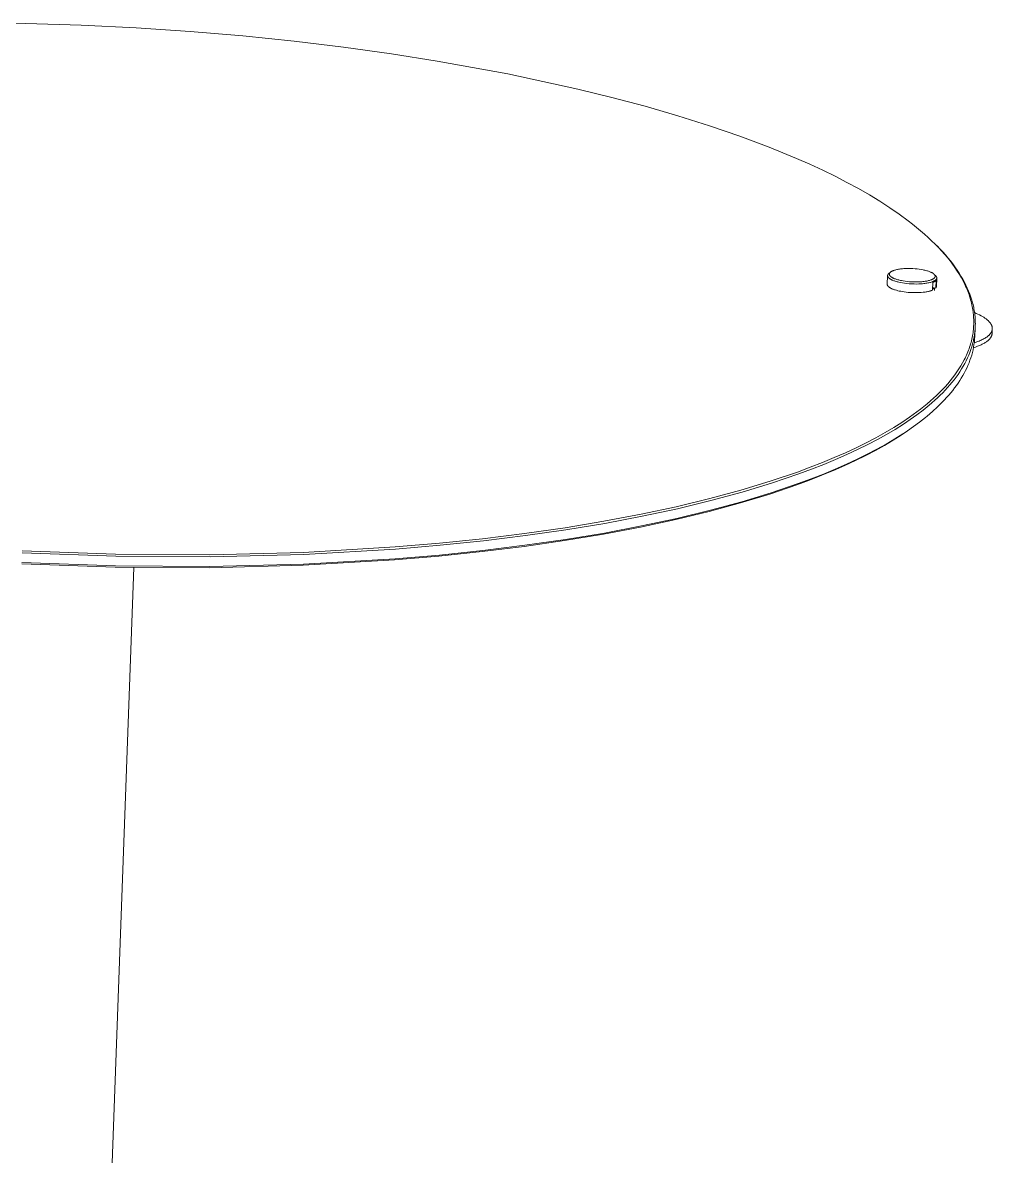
# Model space of a CAD drawing. Header units: millimetres. Extents: x 492 to 7139, y 278 to 5201.
# Drawn here: x 6331 to 6915, y 4344 to 5027 of the extents above; entities that cross this region are included whole.
import ezdxf

# ---------------------------------------------------------------- set-up
doc = ezdxf.new("R2010")
doc.units = ezdxf.units.MM
doc.layers.add('ZANO_R', color=7, linetype='Continuous', lineweight=0)

msp = doc.modelspace()

# ---------------------------------------------------------------- linework, layer by layer
at = {"layer": 'ZANO_R'}
for p, q in [((6298.96, 5026.68), (6332.69, 5026.23)), ((6332.69, 5026.23), (6366.19, 5025.17)), ((6366.19, 5025.17), (6399.27, 5023.54)), ((6399.27, 5023.54), (6431.76, 5021.36)), ((6431.76, 5021.36), (6463.5, 5018.67)), ((6463.5, 5018.67), (6494.35, 5015.5)), ((6494.35, 5015.5), (6524.2, 5011.9)), ((6524.2, 5011.9), (6552.94, 5007.92)), ((6552.94, 5007.92), (6580.49, 5003.59)), ((6580.49, 5003.59), (6623.17, 4995.81)), ((6623.17, 4995.81), (6665.2, 4986.72)), ((6665.2, 4986.72), (6685.76, 4981.68)), ((6685.76, 4981.68), (6705.91, 4976.31)), ((6705.91, 4976.31), (6725.54, 4970.62)), ((6725.54, 4970.62), (6744.56, 4964.62)), ((6744.56, 4964.62), (6762.89, 4958.32)), ((6762.89, 4958.32), (6780.42, 4951.74)), ((6780.42, 4951.74), (6797.07, 4944.88)), ((6797.07, 4944.88), (6805.04, 4941.35)), ((6805.04, 4941.35), (6812.76, 4937.77)), ((6812.76, 4937.77), (6820.21, 4934.13)), ((6820.21, 4934.13), (6827.39, 4930.44)), ((6827.39, 4930.44), (6834.29, 4926.69)), ((6834.29, 4926.69), (6840.9, 4922.9)), ((6840.9, 4922.9), (6847.21, 4919.06)), ((6847.21, 4919.06), (6853.21, 4915.18)), ((6853.21, 4915.18), (6858.9, 4911.27)), ((6858.9, 4911.27), (6864.27, 4907.32)), ((6864.27, 4907.32), (6866.83, 4905.34)), ((6866.83, 4905.34), (6869.31, 4903.34)), ((6869.31, 4903.34), (6871.71, 4901.35)), ((6871.71, 4901.35), (6874.02, 4899.34)), ((6874.02, 4899.34), (6876.25, 4897.33)), ((6876.25, 4897.33), (6878.39, 4895.32)), ((6878.39, 4895.32), (6880.45, 4893.3)), ((6880.45, 4893.3), (6882.43, 4891.27)), ((6881.13, 4892.61), (6881.61, 4892.13)), ((6883.36, 4890.33), (6881.61, 4892.13)), ((6882.43, 4891.27), (6884.31, 4889.25)), ((6885.04, 4888.53), (6883.36, 4890.33)), ((6884.31, 4889.25), (6886.11, 4887.22)), ((6886.66, 4886.72), (6885.04, 4888.53)), ((6886.11, 4887.22), (6887.83, 4885.19)), ((6888.2, 4884.91), (6886.66, 4886.72)), ((6887.83, 4885.19), (6889.45, 4883.15)), ((6889.68, 4883.1), (6888.2, 4884.91)), ((6854.69, 4877.04), (6854.85, 4877.11)), ((6854.85, 4877.11), (6855.02, 4877.18)), ((6855.02, 4877.18), (6855.19, 4877.26)), ((6855.19, 4877.26), (6855.38, 4877.33)), ((6855.38, 4877.33), (6855.57, 4877.4)), ((6855.57, 4877.4), (6855.97, 4877.53)), ((6855.97, 4877.53), (6856.41, 4877.66)), ((6856.41, 4877.66), (6856.88, 4877.78)), ((6856.88, 4877.78), (6857.37, 4877.9)), ((6857.37, 4877.9), (6857.9, 4878.01)), ((6857.9, 4878.01), (6858.45, 4878.11)), ((6858.45, 4878.11), (6859.02, 4878.2)), ((6859.02, 4878.2), (6859.62, 4878.29)), ((6859.62, 4878.29), (6860.24, 4878.36)), ((6860.24, 4878.36), (6860.88, 4878.43)), ((6860.88, 4878.43), (6861.54, 4878.48)), ((6861.54, 4878.48), (6862.89, 4878.55)), ((6862.89, 4878.55), (6864.27, 4878.59)), ((6864.27, 4878.59), (6865.66, 4878.57)), ((6865.66, 4878.57), (6867.04, 4878.52)), ((6867.04, 4878.52), (6868.39, 4878.43)), ((6868.39, 4878.43), (6869.7, 4878.31)), ((6869.7, 4878.31), (6870.93, 4878.16)), ((6870.93, 4878.16), (6872.1, 4877.98)), ((6872.1, 4877.98), (6873.22, 4877.77)), ((6873.22, 4877.77), (6873.77, 4877.66)), ((6873.77, 4877.66), (6874.32, 4877.53)), ((6874.32, 4877.53), (6874.86, 4877.4)), ((6874.86, 4877.4), (6875.39, 4877.26)), ((6875.39, 4877.26), (6875.9, 4877.11)), ((6875.9, 4877.11), (6876.4, 4876.95)), ((6889.45, 4883.15), (6890.99, 4881.12)), ((6891.09, 4881.29), (6889.68, 4883.1)), ((6890.99, 4881.12), (6892.44, 4879.08)), ((6892.42, 4879.48), (6891.09, 4881.29)), ((6893.69, 4877.66), (6892.42, 4879.48)), ((6892.44, 4879.08), (6893.81, 4877.04)), ((6894.89, 4875.85), (6893.69, 4877.66)), ((6851.62, 4869.09), (6851.86, 4874.24)), ((6851.87, 4874.33), (6851.86, 4874.31)), ((6851.86, 4874.31), (6851.86, 4874.28)), ((6851.86, 4874.28), (6851.86, 4874.25)), ((6851.86, 4874.25), (6851.86, 4874.23)), ((6851.86, 4874.23), (6851.86, 4874.2)), ((6851.86, 4874.2), (6851.86, 4874.18)), ((6851.86, 4874.18), (6851.87, 4874.15)), ((6851.88, 4874.43), (6851.87, 4874.41)), ((6851.87, 4874.41), (6851.87, 4874.38)), ((6851.87, 4874.38), (6851.87, 4874.36)), ((6851.87, 4874.36), (6851.87, 4874.33)), ((6851.87, 4874.15), (6851.87, 4874.13)), ((6851.87, 4874.13), (6851.87, 4874.1)), ((6851.87, 4874.1), (6851.87, 4874.08)), ((6851.87, 4874.08), (6851.88, 4874.05)), ((6851.89, 4874.48), (6851.88, 4874.46)), ((6851.88, 4874.46), (6851.88, 4874.43)), ((6851.88, 4874.05), (6851.88, 4874.03)), ((6851.88, 4874.03), (6851.88, 4874)), ((6851.88, 4874), (6851.89, 4873.97)), ((6851.9, 4874.53), (6851.89, 4874.51)), ((6851.89, 4874.51), (6851.89, 4874.48)), ((6851.89, 4873.97), (6851.9, 4873.95)), ((6851.91, 4874.58), (6851.9, 4874.55)), ((6851.9, 4874.55), (6851.9, 4874.53)), ((6851.9, 4873.95), (6851.9, 4873.92)), ((6851.9, 4873.92), (6851.91, 4873.9)), ((6851.92, 4874.6), (6851.91, 4874.58)), ((6851.91, 4873.9), (6851.92, 4873.87)), ((6851.93, 4874.63), (6851.92, 4874.6)), ((6851.92, 4873.87), (6851.92, 4873.84)), ((6851.92, 4873.84), (6851.93, 4873.82)), ((6851.94, 4874.68), (6851.93, 4874.65)), ((6851.93, 4874.65), (6851.93, 4874.63)), ((6851.93, 4873.82), (6851.94, 4873.79)), ((6851.95, 4874.7), (6851.94, 4874.68)), ((6851.94, 4873.79), (6851.95, 4873.77)), ((6851.96, 4874.72), (6851.95, 4874.7)), ((6851.95, 4873.77), (6851.96, 4873.74)), ((6851.97, 4874.75), (6851.96, 4874.72)), ((6851.96, 4873.74), (6851.98, 4873.69)), ((6851.99, 4874.8), (6851.97, 4874.75)), ((6851.98, 4873.69), (6852, 4873.64)), ((6852.01, 4874.84), (6851.99, 4874.8)), ((6852, 4873.64), (6852.03, 4873.58)), ((6852.04, 4874.89), (6852.01, 4874.84)), ((6852.03, 4873.58), (6852.06, 4873.53)), ((6852.07, 4874.94), (6852.04, 4874.89)), ((6852.06, 4873.53), (6852.09, 4873.48)), ((6852.1, 4874.98), (6852.07, 4874.94)), ((6852.09, 4873.48), (6852.12, 4873.43)), ((6852.13, 4875.03), (6852.1, 4874.98)), ((6852.12, 4873.43), (6852.15, 4873.37)), ((6852.16, 4875.08), (6852.13, 4875.03)), ((6852.15, 4873.37), (6852.19, 4873.32)), ((6852.19, 4875.12), (6852.16, 4875.08)), ((6852.23, 4875.17), (6852.19, 4875.12)), ((6852.19, 4873.32), (6852.23, 4873.27)), ((6852.26, 4875.21), (6852.23, 4875.17)), ((6852.23, 4873.27), (6852.27, 4873.21)), ((6852.3, 4875.26), (6852.26, 4875.21)), ((6852.27, 4873.21), (6852.31, 4873.16)), ((6852.34, 4875.3), (6852.3, 4875.26)), ((6852.31, 4873.16), (6852.36, 4873.11)), ((6852.38, 4875.35), (6852.34, 4875.3)), ((6852.36, 4873.11), (6852.41, 4873.06)), ((6852.43, 4875.39), (6852.38, 4875.35)), ((6852.41, 4873.06), (6852.45, 4873)), ((6852.47, 4875.43), (6852.43, 4875.39)), ((6852.45, 4873), (6852.51, 4872.95)), ((6852.52, 4875.47), (6852.47, 4875.43)), ((6852.51, 4872.95), (6852.56, 4872.9)), ((6852.57, 4875.52), (6852.52, 4875.47)), ((6852.56, 4872.9), (6852.62, 4872.85)), ((6852.62, 4875.56), (6852.57, 4875.52)), ((6852.62, 4875.56), (6853.56, 4876.34)), ((6852.62, 4872.85), (6852.67, 4872.79)), ((6852.67, 4872.79), (6852.73, 4872.74)), ((6852.73, 4872.74), (6852.8, 4872.69)), ((6852.8, 4872.69), (6852.93, 4872.59)), ((6852.89, 4875.19), (6852.9, 4875.22)), ((6852.89, 4875.17), (6852.89, 4875.19)), ((6852.89, 4875.14), (6852.89, 4875.17)), ((6852.89, 4875.12), (6852.89, 4875.14)), ((6852.89, 4875.09), (6852.89, 4875.12)), ((6852.9, 4875.07), (6852.89, 4875.09)), ((6852.9, 4875.29), (6852.91, 4875.32)), ((6852.9, 4875.27), (6852.9, 4875.29)), ((6852.9, 4875.24), (6852.9, 4875.27)), ((6852.9, 4875.22), (6852.9, 4875.24)), ((6852.9, 4875.04), (6852.9, 4875.07)), ((6852.9, 4875.02), (6852.9, 4875.04)), ((6852.9, 4874.99), (6852.9, 4875.02)), ((6852.91, 4874.96), (6852.9, 4874.99)), ((6852.91, 4875.34), (6852.92, 4875.36)), ((6852.91, 4875.32), (6852.91, 4875.34)), ((6852.91, 4874.94), (6852.91, 4874.96)), ((6852.91, 4874.91), (6852.91, 4874.94)), ((6852.92, 4874.89), (6852.91, 4874.91)), ((6852.92, 4875.39), (6852.93, 4875.41)), ((6852.92, 4875.36), (6852.92, 4875.39)), ((6852.93, 4874.86), (6852.92, 4874.89)), ((6852.93, 4875.44), (6852.94, 4875.46)), ((6852.93, 4875.41), (6852.93, 4875.44)), ((6852.93, 4874.84), (6852.93, 4874.86)), ((6852.94, 4874.81), (6852.93, 4874.84)), ((6852.93, 4872.59), (6853.06, 4872.48)), ((6852.94, 4875.46), (6852.95, 4875.49)), ((6852.95, 4874.79), (6852.94, 4874.81)), ((6852.95, 4875.51), (6852.96, 4875.53)), ((6852.95, 4875.49), (6852.95, 4875.51)), ((6852.95, 4874.76), (6852.95, 4874.79)), ((6852.96, 4874.73), (6852.95, 4874.76)), ((6852.96, 4875.53), (6852.97, 4875.56)), ((6852.97, 4874.71), (6852.96, 4874.73)), ((6852.97, 4875.56), (6852.98, 4875.58)), ((6852.98, 4874.68), (6852.97, 4874.71)), ((6852.98, 4875.58), (6852.99, 4875.61)), ((6852.99, 4874.66), (6852.98, 4874.68)), ((6852.99, 4875.61), (6853, 4875.63)), ((6853, 4874.63), (6852.99, 4874.66)), ((6853, 4875.63), (6853.01, 4875.65)), ((6853.01, 4874.61), (6853, 4874.63)), ((6853.01, 4875.65), (6853.02, 4875.68)), ((6853.03, 4874.58), (6853.01, 4874.61)), ((6853.02, 4875.68), (6853.03, 4875.7)), ((6853.03, 4875.7), (6853.04, 4875.72)), ((6853.05, 4874.53), (6853.03, 4874.58)), ((6853.04, 4875.72), (6853.07, 4875.77)), ((6853.08, 4874.48), (6853.05, 4874.53)), ((6853.06, 4872.48), (6853.21, 4872.38)), ((6853.07, 4875.77), (6853.1, 4875.82)), ((6853.11, 4874.42), (6853.08, 4874.48)), ((6853.1, 4875.82), (6853.13, 4875.86)), ((6853.14, 4874.37), (6853.11, 4874.42)), ((6853.13, 4875.86), (6853.16, 4875.91)), ((6853.17, 4874.32), (6853.14, 4874.37)), ((6853.16, 4875.91), (6853.19, 4875.95)), ((6853.21, 4874.27), (6853.17, 4874.32)), ((6853.19, 4875.95), (6853.22, 4876)), ((6853.25, 4874.21), (6853.21, 4874.27)), ((6853.21, 4872.38), (6853.37, 4872.28)), ((6853.22, 4876), (6853.26, 4876.04)), ((6853.29, 4874.16), (6853.25, 4874.21)), ((6853.26, 4876.04), (6853.3, 4876.09)), ((6853.34, 4874.11), (6853.29, 4874.16)), ((6853.3, 4876.09), (6853.34, 4876.13)), ((6853.34, 4876.13), (6853.38, 4876.17)), ((6853.38, 4874.06), (6853.34, 4874.11)), ((6853.37, 4872.28), (6853.53, 4872.18)), ((6853.38, 4876.17), (6853.42, 4876.22)), ((6853.43, 4874.01), (6853.38, 4874.06)), ((6853.42, 4876.22), (6853.47, 4876.26)), ((6853.48, 4873.95), (6853.43, 4874.01)), ((6853.47, 4876.26), (6853.51, 4876.3)), ((6853.53, 4873.9), (6853.48, 4873.95)), ((6853.51, 4876.3), (6853.56, 4876.34)), ((6853.59, 4873.85), (6853.53, 4873.9)), ((6853.53, 4872.18), (6853.7, 4872.08)), ((6853.56, 4876.34), (6853.61, 4876.39)), ((6853.64, 4873.8), (6853.59, 4873.85)), ((6853.61, 4876.39), (6853.66, 4876.43)), ((6853.7, 4873.75), (6853.64, 4873.8)), ((6853.66, 4876.43), (6853.71, 4876.47)), ((6853.76, 4873.7), (6853.7, 4873.75)), ((6853.7, 4872.08), (6853.87, 4871.98)), ((6853.71, 4876.47), (6853.77, 4876.51)), ((6853.83, 4873.64), (6853.76, 4873.7)), ((6853.77, 4876.51), (6853.88, 4876.59)), ((6853.89, 4873.59), (6853.83, 4873.64)), ((6853.87, 4871.98), (6854.06, 4871.88)), ((6853.88, 4876.59), (6854, 4876.66)), ((6854.03, 4873.49), (6853.89, 4873.59)), ((6854, 4876.66), (6854.12, 4876.74)), ((6854.18, 4873.39), (6854.03, 4873.49)), ((6854.06, 4871.88), (6854.25, 4871.78)), ((6854.12, 4876.74), (6854.25, 4876.82)), ((6854.33, 4873.29), (6854.18, 4873.39)), ((6854.25, 4876.82), (6854.39, 4876.89)), ((6854.25, 4871.78), (6854.45, 4871.69)), ((6854.5, 4873.19), (6854.33, 4873.29)), ((6854.39, 4876.89), (6854.53, 4876.96)), ((6854.45, 4871.69), (6854.65, 4871.59)), ((6854.67, 4873.09), (6854.5, 4873.19)), ((6854.53, 4876.96), (6854.69, 4877.04)), ((6854.65, 4871.59), (6855.08, 4871.41)), ((6854.85, 4872.99), (6854.67, 4873.09)), ((6855.03, 4872.9), (6854.85, 4872.99)), ((6855.22, 4872.8), (6855.03, 4872.9)), ((6855.08, 4871.41), (6855.54, 4871.23)), ((6855.42, 4872.71), (6855.22, 4872.8)), ((6855.63, 4872.62), (6855.42, 4872.71)), ((6855.54, 4871.23), (6856.01, 4871.06)), ((6856.06, 4872.44), (6855.63, 4872.62)), ((6856.01, 4871.06), (6856.5, 4870.9)), ((6856.52, 4872.26), (6856.06, 4872.44)), ((6856.5, 4870.9), (6857.01, 4870.74)), ((6857, 4872.1), (6856.52, 4872.26)), ((6857.5, 4871.94), (6857, 4872.1)), ((6857.01, 4870.74), (6857.54, 4870.59)), ((6858.01, 4871.79), (6857.5, 4871.94)), ((6857.54, 4870.59), (6858.07, 4870.45)), ((6858.54, 4871.65), (6858.01, 4871.79)), ((6858.07, 4870.45), (6858.62, 4870.32)), ((6859.08, 4871.51), (6858.54, 4871.65)), ((6858.62, 4870.32), (6859.74, 4870.08)), ((6859.63, 4871.39), (6859.08, 4871.51)), ((6860.18, 4871.27), (6859.63, 4871.39)), ((6861.3, 4871.07), (6860.18, 4871.27)), ((6862.47, 4870.89), (6861.3, 4871.07)), ((6863.71, 4870.73), (6862.47, 4870.89)), ((6865.01, 4870.61), (6863.71, 4870.73)), ((6866.36, 4870.52), (6865.01, 4870.61)), ((6867.75, 4870.47), (6866.36, 4870.52)), ((6869.14, 4870.46), (6867.75, 4870.47)), ((6870.53, 4870.49), (6869.14, 4870.46)), ((6871.88, 4870.56), (6870.53, 4870.49)), ((6872.53, 4870.62), (6871.88, 4870.56)), ((6873.17, 4870.68), (6872.53, 4870.62)), ((6873.79, 4870.76), (6873.17, 4870.68)), ((6874.39, 4870.84), (6873.79, 4870.76)), ((6874.97, 4870.93), (6874.39, 4870.84)), ((6875.52, 4871.03), (6874.97, 4870.93)), ((6876.04, 4871.14), (6875.52, 4871.03)), ((6876.54, 4871.26), (6876.04, 4871.14)), ((6876.4, 4876.95), (6876.87, 4876.78)), ((6877.01, 4871.39), (6876.54, 4871.26)), ((6876.87, 4876.78), (6877.33, 4876.61)), ((6877.44, 4871.52), (6877.01, 4871.39)), ((6877.33, 4876.61), (6877.76, 4876.43)), ((6877.85, 4871.65), (6877.44, 4871.52)), ((6877.7, 4870.21), (6878.17, 4870.35)), ((6877.76, 4876.43), (6877.97, 4876.34)), ((6878.04, 4871.72), (6877.85, 4871.65)), ((6877.97, 4876.34), (6878.17, 4876.25)), ((6878.22, 4871.79), (6878.04, 4871.72)), ((6878.17, 4876.25), (6878.37, 4876.15)), ((6878.17, 4870.35), (6878.6, 4870.5)), ((6878.4, 4871.86), (6878.22, 4871.79)), ((6878.37, 4876.15), (6878.55, 4876.06)), ((6878.57, 4871.93), (6878.4, 4871.86)), ((6878.55, 4876.06), (6878.73, 4875.96)), ((6878.73, 4872.01), (6878.57, 4871.93)), ((6878.6, 4870.5), (6878.81, 4870.57)), ((6878.73, 4875.96), (6878.9, 4875.86)), ((6878.88, 4872.08), (6878.73, 4872.01)), ((6878.81, 4870.57), (6879, 4870.65)), ((6879.03, 4872.16), (6878.88, 4872.08)), ((6878.88, 4865.49), (6879.11, 4870.22)), ((6878.9, 4875.86), (6879.06, 4875.76)), ((6879, 4870.65), (6879.19, 4870.72)), ((6879.16, 4872.23), (6879.03, 4872.16)), ((6879.06, 4875.76), (6879.22, 4875.66)), ((6879.11, 4870.22), (6879.26, 4870.28)), ((6879.29, 4872.31), (6879.16, 4872.23)), ((6879.19, 4870.72), (6879.37, 4870.8)), ((6879.22, 4875.66), (6879.37, 4875.56)), ((6879.26, 4870.28), (6879.41, 4870.35)), ((6879.42, 4872.38), (6879.29, 4872.31)), ((6879.37, 4875.56), (6879.5, 4875.46)), ((6879.37, 4870.8), (6879.54, 4870.88)), ((6879.41, 4870.35), (6879.56, 4870.41)), ((6879.53, 4872.46), (6879.42, 4872.38)), ((6879.5, 4875.46), (6879.57, 4875.4)), ((6879.64, 4872.54), (6879.53, 4872.46)), ((6879.54, 4870.88), (6879.71, 4870.96)), ((6879.56, 4870.41), (6879.71, 4870.49)), ((6879.57, 4875.4), (6879.63, 4875.35)), ((6879.63, 4875.35), (6879.7, 4875.3)), ((6879.7, 4872.58), (6879.64, 4872.54)), ((6879.7, 4875.3), (6879.76, 4875.25)), ((6879.75, 4872.62), (6879.7, 4872.58)), ((6879.71, 4870.96), (6879.86, 4871.04)), ((6879.71, 4870.49), (6879.86, 4870.56)), ((6879.8, 4872.66), (6879.75, 4872.62)), ((6879.76, 4875.25), (6879.81, 4875.2)), ((6879.85, 4872.7), (6879.8, 4872.66)), ((6879.81, 4875.2), (6879.87, 4875.15)), ((6879.9, 4872.75), (6879.85, 4872.7)), ((6879.86, 4871.04), (6880.01, 4871.12)), ((6879.86, 4870.56), (6880, 4870.64)), ((6879.87, 4875.15), (6879.92, 4875.09)), ((6879.94, 4872.79), (6879.9, 4872.75)), ((6879.92, 4875.09), (6879.97, 4875.04)), ((6879.99, 4872.83), (6879.94, 4872.79)), ((6879.97, 4875.04), (6880.82, 4874.19)), ((6879.97, 4875.04), (6880.02, 4874.99)), ((6880.03, 4872.87), (6879.99, 4872.83)), ((6880, 4870.64), (6880.14, 4870.73)), ((6880.01, 4871.12), (6880.15, 4871.2)), ((6880.02, 4874.99), (6880.06, 4874.94)), ((6880.07, 4872.92), (6880.03, 4872.87)), ((6880.06, 4874.94), (6880.11, 4874.89)), ((6880.11, 4872.96), (6880.07, 4872.92)), ((6880.11, 4874.89), (6880.15, 4874.83)), ((6880.15, 4873.01), (6880.11, 4872.96)), ((6880.14, 4870.73), (6880.28, 4870.82)), ((6880.15, 4874.83), (6880.19, 4874.78)), ((6880.19, 4873.05), (6880.15, 4873.01)), ((6880.15, 4871.2), (6880.28, 4871.28)), ((6880.19, 4874.78), (6880.23, 4874.73)), ((6880.22, 4873.09), (6880.19, 4873.05)), ((6880.25, 4873.14), (6880.22, 4873.09)), ((6880.23, 4874.73), (6880.26, 4874.68)), ((6880.28, 4873.19), (6880.25, 4873.14)), ((6880.26, 4874.68), (6880.29, 4874.63)), ((6880.31, 4873.23), (6880.28, 4873.19)), ((6880.28, 4871.28), (6880.39, 4871.36)), ((6880.28, 4870.82), (6880.41, 4870.92)), ((6880.29, 4874.63), (6880.32, 4874.57)), ((6880.34, 4873.28), (6880.31, 4873.23)), ((6880.32, 4874.57), (6880.35, 4874.52)), ((6880.36, 4873.32), (6880.34, 4873.28)), ((6880.35, 4874.52), (6880.38, 4874.47)), ((6880.38, 4873.35), (6880.36, 4873.32)), ((6880.38, 4874.47), (6880.39, 4874.44)), ((6880.39, 4873.37), (6880.38, 4873.35)), ((6880.39, 4874.44), (6880.4, 4874.42)), ((6880.4, 4873.4), (6880.39, 4873.37)), ((6880.39, 4871.36), (6880.5, 4871.43)), ((6880.4, 4874.42), (6880.41, 4874.39)), ((6880.41, 4873.42), (6880.4, 4873.4)), ((6880.41, 4874.39), (6880.42, 4874.37)), ((6880.42, 4873.44), (6880.41, 4873.42)), ((6880.41, 4870.92), (6880.54, 4871.02)), ((6880.42, 4874.37), (6880.43, 4874.34)), ((6880.43, 4873.47), (6880.42, 4873.44)), ((6880.43, 4874.34), (6880.44, 4874.31)), ((6880.44, 4873.49), (6880.43, 4873.47)), ((6880.44, 4874.31), (6880.45, 4874.29)), ((6880.45, 4873.51), (6880.44, 4873.49)), ((6880.45, 4874.29), (6880.46, 4874.26)), ((6880.46, 4873.56), (6880.45, 4873.54)), ((6880.45, 4873.54), (6880.45, 4873.51)), ((6880.46, 4874.26), (6880.47, 4874.24)), ((6880.47, 4873.59), (6880.46, 4873.56)), ((6880.47, 4874.24), (6880.47, 4874.21)), ((6880.47, 4874.21), (6880.48, 4874.19)), ((6880.48, 4873.61), (6880.47, 4873.59)), ((6880.48, 4874.19), (6880.48, 4874.16)), ((6880.48, 4874.16), (6880.49, 4874.14)), ((6880.49, 4873.66), (6880.48, 4873.64)), ((6880.48, 4873.64), (6880.48, 4873.61)), ((6880.49, 4874.14), (6880.49, 4874.11)), ((6880.49, 4874.11), (6880.5, 4874.08)), ((6880.5, 4873.71), (6880.49, 4873.68)), ((6880.49, 4873.68), (6880.49, 4873.66)), ((6880.5, 4874.08), (6880.5, 4874.06)), ((6880.5, 4874.06), (6880.51, 4874.03)), ((6880.51, 4873.78), (6880.5, 4873.76)), ((6880.5, 4873.76), (6880.5, 4873.73)), ((6880.5, 4873.73), (6880.5, 4873.71)), ((6880.5, 4871.43), (6880.6, 4871.51)), ((6880.51, 4874.03), (6880.51, 4874.01)), ((6880.51, 4874.01), (6880.51, 4873.98)), ((6880.51, 4873.98), (6880.51, 4873.96)), ((6880.51, 4873.96), (6880.51, 4873.93)), ((6880.51, 4873.93), (6880.51, 4873.91)), ((6880.51, 4873.91), (6880.51, 4873.88)), ((6880.51, 4873.88), (6880.51, 4873.86)), ((6880.51, 4873.86), (6880.51, 4873.83)), ((6880.51, 4873.83), (6880.51, 4873.81)), ((6880.51, 4873.81), (6880.51, 4873.78)), ((6880.54, 4871.02), (6880.67, 4871.12)), ((6880.6, 4871.51), (6880.7, 4871.59)), ((6880.67, 4871.12), (6880.79, 4871.23)), ((6880.7, 4871.59), (6880.75, 4871.63)), ((6880.75, 4871.63), (6880.79, 4871.67)), ((6880.79, 4871.67), (6880.83, 4871.71)), ((6880.79, 4871.23), (6880.91, 4871.34)), ((6881.03, 4871.46), (6880.81, 4866.73)), ((6880.87, 4874.14), (6880.82, 4874.19)), ((6880.83, 4871.71), (6880.88, 4871.75)), ((6880.92, 4874.09), (6880.87, 4874.14)), ((6880.88, 4871.75), (6880.92, 4871.79)), ((6880.91, 4871.34), (6881.03, 4871.46)), ((6880.96, 4874.04), (6880.92, 4874.09)), ((6880.92, 4871.79), (6880.96, 4871.83)), ((6881, 4873.99), (6880.96, 4874.04)), ((6880.96, 4871.83), (6881, 4871.87)), ((6881.04, 4873.94), (6881, 4873.99)), ((6881, 4871.87), (6881.03, 4871.91)), ((6881.03, 4871.91), (6881.07, 4871.96)), ((6881.08, 4873.89), (6881.04, 4873.94)), ((6881.07, 4871.96), (6881.11, 4872)), ((6881.12, 4873.84), (6881.08, 4873.89)), ((6881.11, 4872), (6881.14, 4872.04)), ((6881.15, 4873.79), (6881.12, 4873.84)), ((6881.14, 4872.04), (6881.17, 4872.08)), ((6881.19, 4873.74), (6881.15, 4873.79)), ((6881.17, 4872.08), (6881.2, 4872.13)), ((6881.22, 4873.69), (6881.19, 4873.74)), ((6881.2, 4872.13), (6881.23, 4872.17)), ((6881.45, 4872.81), (6881.21, 4867.65)), ((6881.25, 4873.64), (6881.22, 4873.69)), ((6881.23, 4872.17), (6881.25, 4872.22)), ((6881.27, 4873.59), (6881.25, 4873.64)), ((6881.25, 4872.22), (6881.28, 4872.26)), ((6881.3, 4873.54), (6881.27, 4873.59)), ((6881.28, 4872.26), (6881.3, 4872.3)), ((6881.32, 4873.49), (6881.3, 4873.54)), ((6881.3, 4872.3), (6881.32, 4872.35)), ((6881.34, 4873.44), (6881.32, 4873.49)), ((6881.32, 4872.35), (6881.34, 4872.39)), ((6881.36, 4873.39), (6881.34, 4873.44)), ((6881.34, 4872.39), (6881.36, 4872.44)), ((6881.38, 4873.34), (6881.36, 4873.39)), ((6881.36, 4872.44), (6881.38, 4872.49)), ((6881.4, 4873.29), (6881.38, 4873.34)), ((6881.38, 4872.49), (6881.39, 4872.51)), ((6881.39, 4872.51), (6881.4, 4872.53)), ((6881.4, 4873.27), (6881.4, 4873.29)), ((6881.41, 4873.25), (6881.4, 4873.27)), ((6881.4, 4872.55), (6881.41, 4872.58)), ((6881.4, 4872.53), (6881.4, 4872.55)), ((6881.42, 4873.22), (6881.41, 4873.25)), ((6881.41, 4872.6), (6881.42, 4872.62)), ((6881.41, 4872.58), (6881.41, 4872.6)), ((6881.42, 4873.2), (6881.42, 4873.22)), ((6881.43, 4873.17), (6881.42, 4873.2)), ((6881.42, 4872.62), (6881.43, 4872.65)), ((6881.43, 4873.15), (6881.43, 4873.17)), ((6881.44, 4873.12), (6881.43, 4873.15)), ((6881.43, 4872.69), (6881.44, 4872.72)), ((6881.43, 4872.67), (6881.43, 4872.69)), ((6881.43, 4872.65), (6881.43, 4872.67)), ((6881.44, 4873.1), (6881.44, 4873.12)), ((6881.44, 4873.08), (6881.44, 4873.1)), ((6881.45, 4873.05), (6881.44, 4873.08)), ((6881.44, 4872.74), (6881.45, 4872.76)), ((6881.44, 4872.72), (6881.44, 4872.74)), ((6881.45, 4873.03), (6881.45, 4873.05)), ((6881.45, 4873), (6881.45, 4873.03)), ((6881.45, 4872.98), (6881.45, 4873)), ((6881.45, 4872.95), (6881.45, 4872.98)), ((6881.45, 4872.93), (6881.45, 4872.95)), ((6881.45, 4872.91), (6881.45, 4872.93)), ((6881.45, 4872.88), (6881.45, 4872.91)), ((6881.45, 4872.86), (6881.45, 4872.88)), ((6881.45, 4872.84), (6881.45, 4872.86)), ((6881.45, 4872.81), (6881.45, 4872.84)), ((6881.45, 4872.79), (6881.45, 4872.81)), ((6881.45, 4872.76), (6881.45, 4872.79)), ((6893.81, 4877.04), (6895.08, 4875.01)), ((6896.02, 4874.04), (6894.89, 4875.85)), ((6895.08, 4875.01), (6896.27, 4872.97)), ((6897.08, 4872.22), (6896.02, 4874.04)), ((6896.27, 4872.97), (6897.37, 4870.93)), ((6898.08, 4870.41), (6897.08, 4872.22)), ((6897.37, 4870.93), (6898.38, 4868.9)), ((6899, 4868.6), (6898.08, 4870.41)), ((6851.62, 4869.09), (6851.62, 4869.05)), ((6851.62, 4869.05), (6851.62, 4869.01)), ((6851.62, 4869.01), (6851.62, 4868.97)), ((6851.62, 4868.97), (6851.63, 4868.93)), ((6851.63, 4868.93), (6851.63, 4868.88)), ((6851.63, 4868.88), (6851.63, 4868.84)), ((6851.63, 4868.84), (6851.64, 4868.8)), ((6851.64, 4868.8), (6851.65, 4868.76)), ((6851.65, 4868.76), (6851.66, 4868.72)), ((6851.66, 4868.72), (6851.67, 4868.68)), ((6851.67, 4868.68), (6851.68, 4868.64)), ((6851.68, 4868.64), (6851.69, 4868.6)), ((6851.69, 4868.6), (6851.71, 4868.56)), ((6851.71, 4868.56), (6851.72, 4868.52)), ((6851.72, 4868.52), (6851.74, 4868.48)), ((6851.74, 4868.48), (6851.76, 4868.44)), ((6851.76, 4868.44), (6851.78, 4868.39)), ((6851.78, 4868.39), (6851.8, 4868.35)), ((6851.8, 4868.35), (6851.82, 4868.31)), ((6851.82, 4868.31), (6851.85, 4868.27)), ((6851.85, 4868.27), (6851.87, 4868.23)), ((6851.87, 4868.23), (6851.9, 4868.19)), ((6851.9, 4868.19), (6851.92, 4868.15)), ((6851.92, 4868.15), (6851.95, 4868.1)), ((6851.95, 4868.1), (6851.98, 4868.06)), ((6851.98, 4868.06), (6852.02, 4868.02)), ((6852.02, 4868.02), (6852.05, 4867.98)), ((6852.05, 4867.98), (6852.08, 4867.94)), ((6852.08, 4867.94), (6852.12, 4867.9)), ((6852.12, 4867.9), (6852.16, 4867.85)), ((6852.16, 4867.85), (6852.23, 4867.77)), ((6852.23, 4867.77), (6852.32, 4867.69)), ((6852.32, 4867.69), (6852.41, 4867.61)), ((6852.41, 4867.61), (6852.5, 4867.52)), ((6852.5, 4867.52), (6852.6, 4867.44)), ((6852.6, 4867.44), (6852.7, 4867.36)), ((6852.7, 4867.36), (6852.81, 4867.28)), ((6852.81, 4867.28), (6852.93, 4867.2)), ((6852.93, 4867.2), (6853.05, 4867.12)), ((6853.05, 4867.12), (6853.17, 4867.04)), ((6853.17, 4867.04), (6853.3, 4866.96)), ((6853.3, 4866.96), (6853.43, 4866.88)), ((6853.43, 4866.88), (6853.57, 4866.8)), ((6853.57, 4866.8), (6853.86, 4866.65)), ((6853.86, 4866.65), (6854.17, 4866.5)), ((6854.17, 4866.5), (6854.49, 4866.35)), ((6854.49, 4866.35), (6854.83, 4866.2)), ((6854.83, 4866.2), (6855.19, 4866.06)), ((6855.19, 4866.06), (6855.55, 4865.93)), ((6855.55, 4865.93), (6855.93, 4865.79)), ((6855.93, 4865.79), (6856.32, 4865.67)), ((6856.32, 4865.67), (6857.14, 4865.42)), ((6857.14, 4865.42), (6857.98, 4865.2)), ((6857.98, 4865.2), (6858.85, 4865)), ((6858.85, 4865), (6859.73, 4864.82)), ((6859.73, 4864.82), (6860.63, 4864.66)), ((6859.74, 4870.08), (6860.87, 4869.87)), ((6860.63, 4864.66), (6861.76, 4864.48)), ((6860.87, 4869.87), (6862.12, 4869.68)), ((6861.76, 4864.48), (6862.96, 4864.33)), ((6862.12, 4869.68), (6863.45, 4869.51)), ((6862.96, 4864.33), (6864.21, 4864.2)), ((6863.45, 4869.51), (6864.84, 4869.38)), ((6864.21, 4864.2), (6865.5, 4864.11)), ((6864.84, 4869.38), (6866.29, 4869.29)), ((6865.5, 4864.11), (6866.82, 4864.04)), ((6866.29, 4869.29), (6867.78, 4869.23)), ((6866.82, 4864.04), (6868.15, 4864.01)), ((6867.78, 4869.23), (6869.27, 4869.22)), ((6868.15, 4864.01), (6869.48, 4864.01)), ((6869.27, 4869.22), (6870.75, 4869.25)), ((6869.48, 4864.01), (6870.79, 4864.05)), ((6870.75, 4869.25), (6872.2, 4869.33)), ((6870.79, 4864.05), (6872.06, 4864.13)), ((6872.06, 4864.13), (6873.28, 4864.24)), ((6872.2, 4869.33), (6872.91, 4869.39)), ((6872.91, 4869.39), (6873.59, 4869.46)), ((6873.28, 4864.24), (6874.44, 4864.39)), ((6873.59, 4869.46), (6874.26, 4869.54)), ((6874.26, 4869.54), (6874.9, 4869.63)), ((6874.44, 4864.39), (6874.99, 4864.47)), ((6874.9, 4869.63), (6875.51, 4869.73)), ((6874.99, 4864.47), (6875.51, 4864.56)), ((6875.51, 4869.73), (6876.1, 4869.84)), ((6875.51, 4864.56), (6876.02, 4864.66)), ((6876.02, 4864.66), (6876.5, 4864.76)), ((6876.1, 4869.84), (6876.67, 4869.96)), ((6876.5, 4864.76), (6876.96, 4864.87)), ((6876.67, 4869.96), (6877.2, 4870.08)), ((6876.96, 4864.87), (6877.4, 4864.99)), ((6877.2, 4870.08), (6877.7, 4870.21)), ((6877.4, 4864.99), (6877.81, 4865.11)), ((6877.81, 4865.11), (6878.19, 4865.23)), ((6878.19, 4865.23), (6878.55, 4865.36)), ((6878.55, 4865.36), (6878.88, 4865.49)), ((6879.01, 4866.15), (6878.91, 4866.1)), ((6880.81, 4866.73), (6878.96, 4867.04)), ((6879.11, 4866.21), (6879.01, 4866.15)), ((6879.21, 4866.27), (6879.11, 4866.21)), ((6879.3, 4866.34), (6879.21, 4866.27)), ((6879.39, 4866.41), (6879.3, 4866.34)), ((6879.48, 4866.48), (6879.39, 4866.41)), ((6879.57, 4866.55), (6879.48, 4866.48)), ((6879.65, 4866.63), (6879.57, 4866.55)), ((6879.73, 4866.71), (6879.65, 4866.63)), ((6879.81, 4866.79), (6879.73, 4866.71)), ((6879.89, 4866.88), (6879.81, 4866.79)), ((6880.18, 4866.83), (6880.11, 4865.39)), ((6880.81, 4866.73), (6880.84, 4866.76)), ((6880.84, 4866.76), (6880.87, 4866.8)), ((6880.87, 4866.8), (6880.91, 4866.84)), ((6880.91, 4866.84), (6880.94, 4866.88)), ((6880.94, 4866.88), (6880.96, 4866.93)), ((6880.96, 4866.93), (6880.99, 4866.97)), ((6880.99, 4866.97), (6881.02, 4867.01)), ((6881.02, 4867.01), (6881.04, 4867.06)), ((6881.04, 4867.06), (6881.06, 4867.11)), ((6881.06, 4867.11), (6881.08, 4867.15)), ((6881.08, 4867.15), (6881.1, 4867.2)), ((6881.1, 4867.2), (6881.12, 4867.25)), ((6881.12, 4867.25), (6881.14, 4867.3)), ((6881.14, 4867.3), (6881.15, 4867.34)), ((6881.15, 4867.34), (6881.17, 4867.39)), ((6881.17, 4867.39), (6881.18, 4867.44)), ((6881.18, 4867.44), (6881.19, 4867.49)), ((6881.19, 4867.49), (6881.2, 4867.54)), ((6881.2, 4867.59), (6881.21, 4867.65)), ((6881.2, 4867.54), (6881.2, 4867.59)), ((6898.38, 4868.9), (6898.85, 4867.88)), ((6898.85, 4867.88), (6899.3, 4866.87)), ((6899.85, 4866.79), (6899, 4868.6)), ((6899.3, 4866.87), (6899.73, 4865.85)), ((6899.73, 4865.85), (6900.14, 4864.84)), ((6900.63, 4864.98), (6899.85, 4866.79)), ((6900.14, 4864.84), (6900.53, 4863.83)), ((6900.53, 4863.83), (6900.89, 4862.81)), ((6901.35, 4863.18), (6900.63, 4864.98)), ((6900.89, 4862.81), (6901.23, 4861.8)), ((6901.23, 4861.8), (6901.55, 4860.79)), ((6901.99, 4861.37), (6901.35, 4863.18)), ((6901.55, 4860.79), (6901.85, 4859.78)), ((6901.85, 4859.78), (6902.12, 4858.77)), ((6902.56, 4859.57), (6901.99, 4861.37)), ((6902.12, 4858.77), (6902.38, 4857.77)), ((6902.38, 4857.77), (6902.61, 4856.76)), ((6902.83, 4858.67), (6902.56, 4859.57)), ((6902.61, 4856.76), (6902.82, 4855.75)), ((6903.07, 4857.78), (6902.83, 4858.67)), ((6903.3, 4856.88), (6903.07, 4857.78)), ((6903.51, 4855.98), (6903.3, 4856.88)), ((6902.82, 4855.75), (6903.01, 4854.75)), ((6903.01, 4854.75), (6903.18, 4853.75)), ((6903.18, 4853.75), (6903.32, 4852.75)), ((6903.32, 4852.75), (6903.45, 4851.75)), ((6903.45, 4851.75), (6903.55, 4850.75)), ((6903.7, 4855.09), (6903.51, 4855.98)), ((6903.55, 4850.75), (6903.63, 4849.75)), ((6903.63, 4849.75), (6903.69, 4848.76)), ((6903.87, 4854.19), (6903.7, 4855.09)), ((6904.03, 4853.3), (6903.87, 4854.19)), ((6904.17, 4852.41), (6904.03, 4853.3)), ((6904.3, 4851.52), (6904.17, 4852.41)), ((6904.24, 4851.98), (6905.28, 4851.53)), ((6904.41, 4850.63), (6904.3, 4851.52)), ((6904.5, 4849.74), (6904.41, 4850.63)), ((6904.57, 4848.85), (6904.5, 4849.74)), ((6905.28, 4851.53), (6906.28, 4851.07)), ((6906.28, 4851.07), (6907.23, 4850.6)), ((6907.23, 4850.6), (6908.12, 4850.13)), ((6908.12, 4850.13), (6908.96, 4849.65)), ((6903.68, 4843.81), (6903.61, 4842.82)), ((6903.72, 4844.79), (6903.68, 4843.81)), ((6903.69, 4848.76), (6903.73, 4847.76)), ((6903.75, 4845.78), (6903.72, 4844.79)), ((6903.73, 4847.76), (6903.75, 4846.77)), ((6903.75, 4846.77), (6903.75, 4845.78)), ((6904.63, 4847.96), (6904.57, 4848.85)), ((6904.62, 4842.68), (6904.66, 4843.55)), ((6904.67, 4847.08), (6904.63, 4847.96)), ((6904.66, 4843.55), (6904.69, 4844.43)), ((6904.69, 4846.2), (6904.67, 4847.08)), ((6904.7, 4845.31), (6904.69, 4846.2)), ((6904.69, 4844.43), (6904.7, 4845.31)), ((6908.96, 4849.65), (6909.75, 4849.16)), ((6909.75, 4849.16), (6910.12, 4848.92)), ((6910.12, 4848.92), (6910.48, 4848.68)), ((6910.48, 4848.68), (6910.83, 4848.43)), ((6910.83, 4848.43), (6911.16, 4848.19)), ((6911.16, 4848.19), (6911.48, 4847.94)), ((6911.48, 4847.94), (6911.78, 4847.7)), ((6911.78, 4847.7), (6912.07, 4847.45)), ((6912.07, 4847.45), (6912.34, 4847.2)), ((6912.34, 4847.2), (6912.6, 4846.96)), ((6912.6, 4846.96), (6912.85, 4846.71)), ((6912.85, 4846.71), (6913.08, 4846.47)), ((6913.08, 4846.47), (6913.3, 4846.22)), ((6913.3, 4846.22), (6913.5, 4845.97)), ((6913.5, 4845.97), (6913.69, 4845.73)), ((6913.69, 4845.73), (6913.78, 4845.61)), ((6913.78, 4845.61), (6913.87, 4845.49)), ((6913.87, 4845.49), (6913.95, 4845.36)), ((6913.95, 4845.36), (6914.03, 4845.24)), ((6914.03, 4845.24), (6914.1, 4845.12)), ((6914.1, 4845.12), (6914.18, 4845)), ((6914.18, 4845), (6914.24, 4844.88)), ((6914.24, 4844.88), (6914.31, 4844.76)), ((6914.31, 4844.76), (6914.37, 4844.64)), ((6914.37, 4844.64), (6914.43, 4844.52)), ((6914.43, 4844.52), (6914.49, 4844.4)), ((6914.49, 4844.4), (6914.54, 4844.28)), ((6914.54, 4844.28), (6914.61, 4844.1)), ((6914.61, 4844.1), (6914.64, 4844.01)), ((6914.64, 4844.01), (6914.67, 4843.93)), ((6914.67, 4843.93), (6914.7, 4843.84)), ((6914.7, 4843.84), (6914.73, 4843.75)), ((6914.73, 4843.75), (6914.75, 4843.66)), ((6914.75, 4843.66), (6914.78, 4843.57)), ((6914.78, 4843.57), (6914.8, 4843.48)), ((6914.8, 4843.48), (6914.82, 4843.4)), ((6914.82, 4843.4), (6914.84, 4843.31)), ((6914.84, 4843.31), (6914.86, 4843.22)), ((6914.86, 4843.22), (6914.87, 4843.13)), ((6914.87, 4843.13), (6914.88, 4843.04)), ((6914.88, 4843.04), (6914.9, 4842.95)), ((6914.9, 4842.95), (6914.91, 4842.86)), ((6902.78, 4836.96), (6902.57, 4835.99)), ((6902.97, 4837.93), (6902.78, 4836.96)), ((6903.14, 4838.9), (6902.97, 4837.93)), ((6903.29, 4839.88), (6903.14, 4838.9)), ((6903.42, 4840.86), (6903.29, 4839.88)), ((6903.53, 4841.84), (6903.42, 4840.86)), ((6903.61, 4842.82), (6903.53, 4841.84)), ((6903.68, 4835.71), (6903.85, 4836.58)), ((6903.85, 4836.58), (6904.01, 4837.44)), ((6904.01, 4837.44), (6904.15, 4838.31)), ((6904.15, 4838.31), (6904.28, 4839.18)), ((6904.37, 4837.51), (6904.27, 4835.9)), ((6904.28, 4839.18), (6904.39, 4840.05)), ((6904.63, 4842.81), (6904.37, 4837.51)), ((6904.39, 4840.05), (6904.48, 4840.92)), ((6904.48, 4840.92), (6904.56, 4841.8)), ((6904.56, 4841.8), (6904.62, 4842.68)), ((6910.05, 4836.33), (6909.49, 4836.02)), ((6910.58, 4836.64), (6910.05, 4836.33)), ((6911.09, 4836.96), (6910.58, 4836.64)), ((6911.33, 4837.12), (6911.09, 4836.96)), ((6911.56, 4837.29), (6911.33, 4837.12)), ((6911.78, 4837.45), (6911.56, 4837.29)), ((6912, 4837.61), (6911.78, 4837.45)), ((6912.21, 4837.78), (6912, 4837.61)), ((6912.41, 4837.95), (6912.21, 4837.78)), ((6912.61, 4838.12), (6912.41, 4837.95)), ((6912.79, 4838.28), (6912.61, 4838.12)), ((6912.97, 4838.45), (6912.79, 4838.28)), ((6913.14, 4838.63), (6912.97, 4838.45)), ((6913.31, 4838.8), (6913.14, 4838.63)), ((6913.34, 4836.15), (6913.21, 4836)), ((6913.46, 4838.97), (6913.31, 4838.8)), ((6913.46, 4836.29), (6913.34, 4836.15)), ((6913.61, 4839.14), (6913.46, 4838.97)), ((6913.58, 4836.44), (6913.46, 4836.29)), ((6913.69, 4836.58), (6913.58, 4836.44)), ((6913.75, 4839.32), (6913.61, 4839.14)), ((6913.8, 4836.73), (6913.69, 4836.58)), ((6913.88, 4839.49), (6913.75, 4839.32)), ((6913.9, 4836.87), (6913.8, 4836.73)), ((6914, 4839.67), (6913.88, 4839.49)), ((6913.99, 4837.02), (6913.9, 4836.87)), ((6914.08, 4837.17), (6913.99, 4837.02)), ((6914.12, 4839.84), (6914, 4839.67)), ((6914.17, 4837.31), (6914.08, 4837.17)), ((6914.23, 4840.02), (6914.12, 4839.84)), ((6914.25, 4837.46), (6914.17, 4837.31)), ((6914.33, 4840.19), (6914.23, 4840.02)), ((6914.32, 4837.61), (6914.25, 4837.46)), ((6914.39, 4837.76), (6914.32, 4837.61)), ((6914.37, 4840.28), (6914.33, 4840.19)), ((6914.42, 4840.37), (6914.37, 4840.28)), ((6914.45, 4837.9), (6914.39, 4837.76)), ((6914.46, 4840.46), (6914.42, 4840.37)), ((6914.51, 4838.05), (6914.45, 4837.9)), ((6914.5, 4840.55), (6914.46, 4840.46)), ((6914.54, 4840.64), (6914.5, 4840.55)), ((6914.56, 4838.2), (6914.51, 4838.05)), ((6914.58, 4840.72), (6914.54, 4840.64)), ((6914.61, 4838.35), (6914.56, 4838.2)), ((6914.62, 4840.81), (6914.58, 4840.72)), ((6914.65, 4838.5), (6914.61, 4838.35)), ((6914.65, 4840.9), (6914.62, 4840.81)), ((6914.68, 4840.99), (6914.65, 4840.9)), ((6914.69, 4838.64), (6914.65, 4838.5)), ((6914.71, 4841.08), (6914.68, 4840.99)), ((6914.72, 4838.79), (6914.69, 4838.64)), ((6914.74, 4841.17), (6914.71, 4841.08)), ((6914.74, 4838.94), (6914.72, 4838.79)), ((6914.76, 4841.26), (6914.74, 4841.17)), ((6914.76, 4839.09), (6914.74, 4838.94)), ((6914.79, 4841.35), (6914.76, 4841.26)), ((6914.78, 4839.24), (6914.76, 4839.09)), ((6914.79, 4839.39), (6914.78, 4839.24)), ((6914.92, 4842.12), (6914.79, 4839.39)), ((6914.81, 4841.44), (6914.79, 4841.35)), ((6914.83, 4841.53), (6914.81, 4841.44)), ((6914.85, 4841.62), (6914.83, 4841.53)), ((6914.86, 4841.7), (6914.85, 4841.62)), ((6914.88, 4841.79), (6914.86, 4841.7)), ((6914.89, 4841.88), (6914.88, 4841.79)), ((6914.9, 4841.97), (6914.89, 4841.88)), ((6914.91, 4842.06), (6914.9, 4841.97)), ((6914.91, 4842.86), (6914.91, 4842.77)), ((6914.91, 4842.77), (6914.92, 4842.69)), ((6914.92, 4842.15), (6914.91, 4842.06)), ((6914.92, 4842.69), (6914.92, 4842.6)), ((6914.92, 4842.6), (6914.93, 4842.51)), ((6914.93, 4842.33), (6914.92, 4842.24)), ((6914.92, 4842.24), (6914.92, 4842.15)), ((6914.93, 4842.51), (6914.93, 4842.42)), ((6914.93, 4842.42), (6914.93, 4842.33)), ((6900.54, 4829.27), (6900.17, 4828.32)), ((6900.89, 4830.22), (6900.54, 4829.27)), ((6901.22, 4831.18), (6900.89, 4830.22)), ((6901.53, 4832.13), (6901.22, 4831.18)), ((6901.39, 4828.02), (6902.01, 4829.71)), ((6901.82, 4833.09), (6901.53, 4832.13)), ((6902.09, 4834.06), (6901.82, 4833.09)), ((6902.01, 4829.71), (6902.56, 4831.42)), ((6902.34, 4835.02), (6902.09, 4834.06)), ((6902.57, 4835.99), (6902.34, 4835.02)), ((6902.56, 4831.42), (6902.82, 4832.27)), ((6902.82, 4832.27), (6903.06, 4833.13)), ((6903.3, 4829.52), (6902.92, 4827.94)), ((6903.06, 4833.13), (6903.28, 4833.99)), ((6903.28, 4833.99), (6903.49, 4834.85)), ((6903.62, 4831.11), (6903.3, 4829.52)), ((6903.49, 4834.85), (6903.68, 4835.71)), ((6904.85, 4831.25), (6903.57, 4830.82)), ((6903.89, 4832.7), (6903.62, 4831.11)), ((6904.11, 4834.29), (6903.89, 4832.7)), ((6904.81, 4834.03), (6904.05, 4833.77)), ((6904.27, 4835.9), (6904.11, 4834.29)), ((6905.56, 4834.29), (6904.81, 4834.03)), ((6906.07, 4831.7), (6904.85, 4831.25)), ((6906.28, 4834.56), (6905.56, 4834.29)), ((6906.65, 4831.93), (6906.07, 4831.7)), ((6906.97, 4834.84), (6906.28, 4834.56)), ((6907.21, 4832.16), (6906.65, 4831.93)), ((6907.64, 4835.13), (6906.97, 4834.84)), ((6907.76, 4832.4), (6907.21, 4832.16)), ((6908.28, 4835.42), (6907.64, 4835.13)), ((6908.29, 4832.64), (6907.76, 4832.4)), ((6908.9, 4835.71), (6908.28, 4835.42)), ((6908.8, 4832.89), (6908.29, 4832.64)), ((6909.29, 4833.14), (6908.8, 4832.89)), ((6909.49, 4836.02), (6908.9, 4835.71)), ((6909.76, 4833.4), (6909.29, 4833.14)), ((6910.22, 4833.66), (6909.76, 4833.4)), ((6910.65, 4833.93), (6910.22, 4833.66)), ((6911.06, 4834.19), (6910.65, 4833.93)), ((6911.45, 4834.46), (6911.06, 4834.19)), ((6911.82, 4834.74), (6911.45, 4834.46)), ((6912.16, 4835.02), (6911.82, 4834.74)), ((6912.33, 4835.15), (6912.16, 4835.02)), ((6912.49, 4835.29), (6912.33, 4835.15)), ((6912.65, 4835.44), (6912.49, 4835.29)), ((6912.8, 4835.58), (6912.65, 4835.44)), ((6912.94, 4835.72), (6912.8, 4835.58)), ((6913.08, 4835.86), (6912.94, 4835.72)), ((6913.21, 4836), (6913.08, 4835.86)), ((6898.02, 4823.62), (6897.03, 4821.75)), ((6898.49, 4824.55), (6898.02, 4823.62)), ((6898.3, 4821.32), (6899.16, 4822.98)), ((6898.94, 4825.49), (6898.49, 4824.55)), ((6899.37, 4826.43), (6898.94, 4825.49)), ((6899.16, 4822.98), (6899.97, 4824.65)), ((6899.78, 4827.37), (6899.37, 4826.43)), ((6900.17, 4828.32), (6899.78, 4827.37)), ((6899.97, 4824.65), (6900.71, 4826.33)), ((6900.71, 4826.33), (6901.39, 4828.02)), ((6901.47, 4823.24), (6900.88, 4821.69)), ((6902.01, 4824.8), (6901.47, 4823.24)), ((6902.49, 4826.37), (6902.01, 4824.8)), ((6902.92, 4827.94), (6902.49, 4826.37)), ((6893.61, 4816.24), (6892.33, 4814.43)), ((6894.83, 4818.07), (6893.61, 4816.24)), ((6894.26, 4814.77), (6895.36, 4816.39)), ((6895.97, 4819.9), (6894.83, 4818.07)), ((6895.36, 4816.39), (6896.4, 4818.03)), ((6897.03, 4821.75), (6895.97, 4819.9)), ((6896.4, 4818.03), (6897.38, 4819.67)), ((6897.38, 4819.67), (6898.3, 4821.32)), ((6898.8, 4817.07), (6898, 4815.55)), ((6899.54, 4818.6), (6898.8, 4817.07)), ((6900.24, 4820.14), (6899.54, 4818.6)), ((6900.88, 4821.69), (6900.24, 4820.14)), ((6888.05, 4809.07), (6886.49, 4807.32)), ((6889.55, 4810.85), (6888.05, 4809.07)), ((6889.31, 4808.39), (6890.63, 4809.97)), ((6890.97, 4812.63), (6889.55, 4810.85)), ((6890.63, 4809.97), (6891.89, 4811.56)), ((6892.33, 4814.43), (6890.97, 4812.63)), ((6891.89, 4811.56), (6893.1, 4813.16)), ((6893.1, 4813.16), (6894.26, 4814.77)), ((6894.33, 4809.54), (6893.29, 4808.06)), ((6895.32, 4811.03), (6894.33, 4809.54)), ((6896.26, 4812.53), (6895.32, 4811.03)), ((6897.16, 4814.04), (6896.26, 4812.53)), ((6898, 4815.55), (6897.16, 4814.04)), ((6881.4, 4802.13), (6879.57, 4800.43)), ((6883.16, 4803.85), (6881.4, 4802.13)), ((6881.9, 4800.66), (6883.49, 4802.19)), ((6884.86, 4805.57), (6883.16, 4803.85)), ((6883.49, 4802.19), (6885.02, 4803.72)), ((6886.49, 4807.32), (6884.86, 4805.57)), ((6885.02, 4803.72), (6886.5, 4805.27)), ((6886.5, 4805.27), (6887.93, 4806.82)), ((6888.66, 4802.22), (6887.39, 4800.79)), ((6887.93, 4806.82), (6889.31, 4808.39)), ((6889.89, 4803.67), (6888.66, 4802.22)), ((6891.07, 4805.12), (6889.89, 4803.67)), ((6892.2, 4806.59), (6891.07, 4805.12)), ((6893.29, 4808.06), (6892.2, 4806.59)), ((6873.72, 4795.43), (6871.65, 4793.79)), ((6873.24, 4793.23), (6876.85, 4796.17)), ((6875.73, 4797.08), (6873.72, 4795.43)), ((6877.68, 4798.75), (6875.73, 4797.08)), ((6876.85, 4796.17), (6878.58, 4797.65)), ((6879.57, 4800.43), (6877.68, 4798.75)), ((6878.58, 4797.65), (6880.27, 4799.15)), ((6881.86, 4795.14), (6878.83, 4792.37)), ((6880.27, 4799.15), (6881.9, 4800.66)), ((6883.3, 4796.54), (6881.86, 4795.14)), ((6884.71, 4797.94), (6883.3, 4796.54)), ((6886.07, 4799.36), (6884.71, 4797.94)), ((6887.39, 4800.79), (6886.07, 4799.36)), ((6865.09, 4788.98), (6860.45, 4785.85)), ((6869.52, 4792.17), (6865.09, 4788.98)), ((6865.47, 4787.51), (6869.44, 4790.35)), ((6869.44, 4790.35), (6873.24, 4793.23)), ((6871.65, 4793.79), (6869.52, 4792.17)), ((6871.13, 4786.01), (6874.66, 4788.83)), ((6875.65, 4789.65), (6874.66, 4788.83)), ((6878.83, 4792.37), (6875.65, 4789.65)), ((6855.55, 4782.76), (6850.35, 4779.68)), ((6851.21, 4778.55), (6856.42, 4781.64)), ((6860.45, 4785.85), (6855.55, 4782.76)), ((6856.42, 4781.64), (6861.33, 4784.73)), ((6861.33, 4784.73), (6865.47, 4787.51)), ((6863.84, 4780.68), (6867.53, 4783.3)), ((6867.53, 4783.3), (6871.13, 4786.01)), ((6844.84, 4776.62), (6839.03, 4773.58)), ((6839.87, 4772.44), (6845.69, 4775.49)), ((6850.35, 4779.68), (6844.84, 4776.62)), ((6845.69, 4775.49), (6851.21, 4778.55)), ((6849.99, 4772), (6855.19, 4775.08)), ((6856.15, 4775.88), (6850.94, 4772.79)), ((6855.19, 4775.08), (6860.09, 4778.17)), ((6861.06, 4778.98), (6856.15, 4775.88)), ((6860.09, 4778.17), (6863.84, 4780.68)), ((6832.9, 4770.56), (6826.46, 4767.57)), ((6827.28, 4766.42), (6833.73, 4769.41)), ((6839.03, 4773.58), (6832.9, 4770.56)), ((6833.73, 4769.41), (6839.87, 4772.44)), ((6838.67, 4765.89), (6844.48, 4768.94)), ((6845.42, 4769.72), (6839.6, 4766.67)), ((6844.48, 4768.94), (6849.99, 4772)), ((6850.94, 4772.79), (6845.42, 4769.72)), ((6812.64, 4761.68), (6805.25, 4758.79)), ((6819.71, 4764.61), (6812.64, 4761.68)), ((6813.43, 4760.51), (6820.52, 4763.45)), ((6826.46, 4767.57), (6819.71, 4764.61)), ((6820.52, 4763.45), (6827.28, 4766.42)), ((6826.11, 4759.87), (6832.55, 4762.87)), ((6833.47, 4763.64), (6827.02, 4760.64)), ((6832.55, 4762.87), (6838.67, 4765.89)), ((6839.6, 4766.67), (6833.47, 4763.64)), ((6797.54, 4755.94), (6781.18, 4750.37)), ((6781.91, 4749.18), (6798.31, 4754.76)), ((6805.25, 4758.79), (6797.54, 4755.94)), ((6798.31, 4754.76), (6806.03, 4757.62)), ((6813.17, 4754.73), (6805.77, 4751.83)), ((6806.03, 4757.62), (6813.43, 4760.51)), ((6812.29, 4753.97), (6819.36, 4756.91)), ((6820.25, 4757.67), (6813.17, 4754.73)), ((6819.36, 4756.91), (6826.11, 4759.87)), ((6827.02, 4760.64), (6820.25, 4757.67)), ((6781.18, 4750.37), (6763.54, 4745.02)), ((6764.25, 4743.81), (6781.91, 4749.18)), ((6780.83, 4742.65), (6797.19, 4748.22)), ((6798.05, 4748.97), (6781.65, 4743.39)), ((6797.19, 4748.22), (6804.9, 4751.08)), ((6805.77, 4751.83), (6798.05, 4748.97)), ((6804.9, 4751.08), (6812.29, 4753.97)), ((6763.54, 4745.02), (6744.67, 4739.9)), ((6745.34, 4738.68), (6764.25, 4743.81)), ((6763.2, 4737.28), (6780.83, 4742.65)), ((6781.65, 4743.39), (6763.99, 4738.02)), ((6724.59, 4735.04), (6703.34, 4730.49)), ((6703.94, 4729.26), (6725.23, 4733.82)), ((6744.67, 4739.9), (6724.59, 4735.04)), ((6725.23, 4733.82), (6745.34, 4738.68)), ((6744.33, 4732.16), (6763.2, 4737.28)), ((6763.99, 4738.02), (6745.09, 4732.88)), ((6703.34, 4730.49), (6680.98, 4726.26)), ((6681.53, 4725.02), (6703.94, 4729.26)), ((6703, 4722.73), (6724.25, 4727.3)), ((6724.97, 4728.01), (6703.69, 4723.44)), ((6724.25, 4727.3), (6744.33, 4732.16)), ((6745.09, 4732.88), (6724.97, 4728.01)), ((6657.57, 4722.37), (6633.19, 4718.86)), ((6633.66, 4717.61), (6658.08, 4721.12)), ((6680.98, 4726.26), (6657.57, 4722.37)), ((6658.08, 4721.12), (6681.53, 4725.02)), ((6680.65, 4718.49), (6703, 4722.73)), ((6703.69, 4723.44), (6681.29, 4719.19)), ((6607.93, 4715.75), (6581.88, 4713.04)), ((6582.25, 4711.78), (6608.35, 4714.48)), ((6633.19, 4718.86), (6607.93, 4715.75)), ((6608.35, 4714.48), (6633.66, 4717.61)), ((6632.87, 4711.09), (6657.24, 4714.6)), ((6657.84, 4715.3), (6633.42, 4711.78)), ((6657.24, 4714.6), (6680.65, 4718.49)), ((6681.29, 4719.19), (6657.84, 4715.3)), ((6330.55, 4707.24), (6386.89, 4705.17)), ((6386.87, 4706.46), (6330.64, 4708.52)), ((6443.67, 4706.11), (6386.87, 4706.46)), ((6500.08, 4707.54), (6443.67, 4706.11)), ((6555.15, 4710.77), (6500.08, 4707.54)), ((6500.31, 4706.26), (6555.47, 4709.49)), ((6581.88, 4713.04), (6555.15, 4710.77)), ((6555.47, 4709.49), (6582.25, 4711.78)), ((6581.56, 4705.26), (6607.61, 4707.97)), ((6608.11, 4708.65), (6582.02, 4705.94)), ((6607.61, 4707.97), (6632.87, 4711.09)), ((6633.42, 4711.78), (6608.11, 4708.65)), ((6386.68, 4699.32), (6330.35, 4701.38)), ((6330.37, 4700.71), (6386.59, 4698.65)), ((6386.89, 4705.17), (6443.79, 4704.82)), ((6443.38, 4698.3), (6499.78, 4699.74)), ((6500.08, 4700.41), (6443.57, 4698.97)), ((6443.79, 4704.82), (6500.31, 4706.26)), ((6499.78, 4699.74), (6554.84, 4702.98)), ((6555.24, 4703.65), (6500.08, 4700.41)), ((6554.84, 4702.98), (6581.56, 4705.26)), ((6582.02, 4705.94), (6555.24, 4703.65)), ((6397.83, 4698.44), (6331.08, 2863.44)), ((6386.59, 4698.65), (6443.38, 4698.3)), ((6443.57, 4698.97), (6386.68, 4699.32))]:
    msp.add_line(p, q, dxfattribs=at)

doc.saveas('drawing.dxf')
